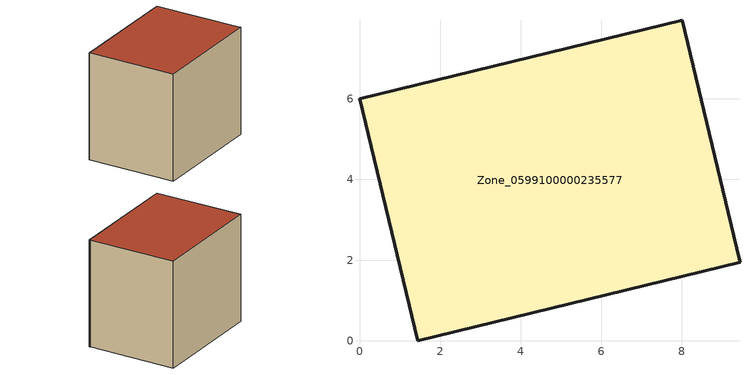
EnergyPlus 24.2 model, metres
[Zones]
Zone_0599100000235577
 floor ground (C_G): 8.01,7.95 9.42,2.03 9.44,1.95 1.45,0 0,6.01 z0
 wall outside (C_F): 9.42,2.03 8.01,7.95 0,6.01 1.45,0 9.44,1.95 9.42,2.03 z0:7.4
 roof outside (C_R): 0,6.01 1.45,0 9.44,1.95 9.42,2.03 8.01,7.95 z7.4
[BUILDING]
Pand.0599100000235577: North Axis=0; Terrain=City; Loads Convergence Tolerance Value=0.04; Temperature Convergence Tolerance Value=0.4; Solar Distribution=FullExterior; Maximum Number of Warmup Days=25; Minimum Number of Warmup Days=1
[Site:Location]
Rotterdam.The.Hague.AP_ZH_NLD Design_Conditions: Latitude=51.96; Longitude=4.45; Time Zone=1; Elevation=-4.5
[SITE:GROUNDTEMPERATURE:BUILDINGSURFACE]
18, 18, 18, 18, 18, 18, 18, 18, 18, 18, 18, 18
[MATERIAL] Thermal Absorptance=0.9; Solar Absorptance=0.7; Visible Absorptance=0.7
Name | Roughness | Thickness | Conductivity | Density | Specific Heat
G.TI.1965-1974 | MediumSmooth | 0.15 | 0.882353 | 540 | 1210
F.TI.1965-1974 | Rough | 0.3 | 0.697674 | 1920 | 840
R.TI.1965-1974 | MediumRough | 0.2 | 0.232558 | 1500 | 1000
[CONSTRUCTION]
C_G: G.TI.1965-1974
C_F: F.TI.1965-1974
C_R: R.TI.1965-1974
[ZONE]
Zone_0599100000235577: Type=1; Multiplier=1; Ceiling Height=Autocalculate; Volume=Autocalculate; Floor Area=autocalculate; Part of Total Floor Area=Yes
[ZONEINFILTRATION:DESIGNFLOWRATE]
Infil_Zone_0599100000235577: Zone or ZoneList or Space or SpaceList=Zone_0599100000235577; Schedule=AlwaysOn; Design Flow Rate Calculation Method=Flow/Area; Flow Rate per Floor Area=0.003; Constant Term Coefficient=1; Temperature Term Coefficient=0; Velocity Term Coefficient=0; Velocity Squared Term Coefficient=0
[HVACTEMPLATE:ZONE:IDEALLOADSAIRSYSTEM]
Zone_0599100000235577: Maximum Heating Supply Air Temperature=50; Minimum Cooling Supply Air Temperature=13; Maximum Heating Supply Air Humidity Ratio=0.0156; Minimum Cooling Supply Air Humidity Ratio=0.0077; Heating Limit=NoLimit; Cooling Limit=NoLimit; Dehumidification Control Type=ConstantSensibleHeatRatio; Cooling Sensible Heat Ratio=0.7; Dehumidification Setpoint=60; Humidification Control Type=None; Humidification Setpoint=30; Outdoor Air Method=None; Outdoor Air Flow Rate per Person=0.00944; Outdoor Air Flow Rate per Zone Floor Area=0; Outdoor Air Flow Rate per Zone=0; Demand Controlled Ventilation Type=None; Outdoor Air Economizer Type=NoEconomizer; Heat Recovery Type=None; Sensible Heat Recovery Effectiveness=0.7; Latent Heat Recovery Effectiveness=0.65
[ZONECONTROL:THERMOSTAT]
ThermostatControl_Zone_0599100000235577: Zone or ZoneList=Zone_0599100000235577; Control Type Schedule=DualSetpointControlType; Control 1=Thermostat_Zone_0599100000235577; Temperature Difference Between Cutout And Setpoint=0
[THERMOSTATSETPOINT:DUALSETPOINT]
Thermostat_Zone_0599100000235577: Heating Setpoint Temperature Schedule=HeatingSetpoint_Zone_0599100000235577; Cooling Setpoint Temperature Schedule=CoolingSetpoint_Zone_0599100000235577
[SCHEDULE:COMPACT]
HeatingSetpoint_Zone_0599100000235577: Through: 12/31, For: AllDays, Until: 24:00, 21
CoolingSetpoint_Zone_0599100000235577: Through: 12/31, For: AllDays, Until: 24:00, 24
DualSetpointControlType: Through: 12/31, For: AllDays, Until: 24:00, 4
AlwaysOn: Through: 12/31, For: AllDays, Until: 24:00, 1
